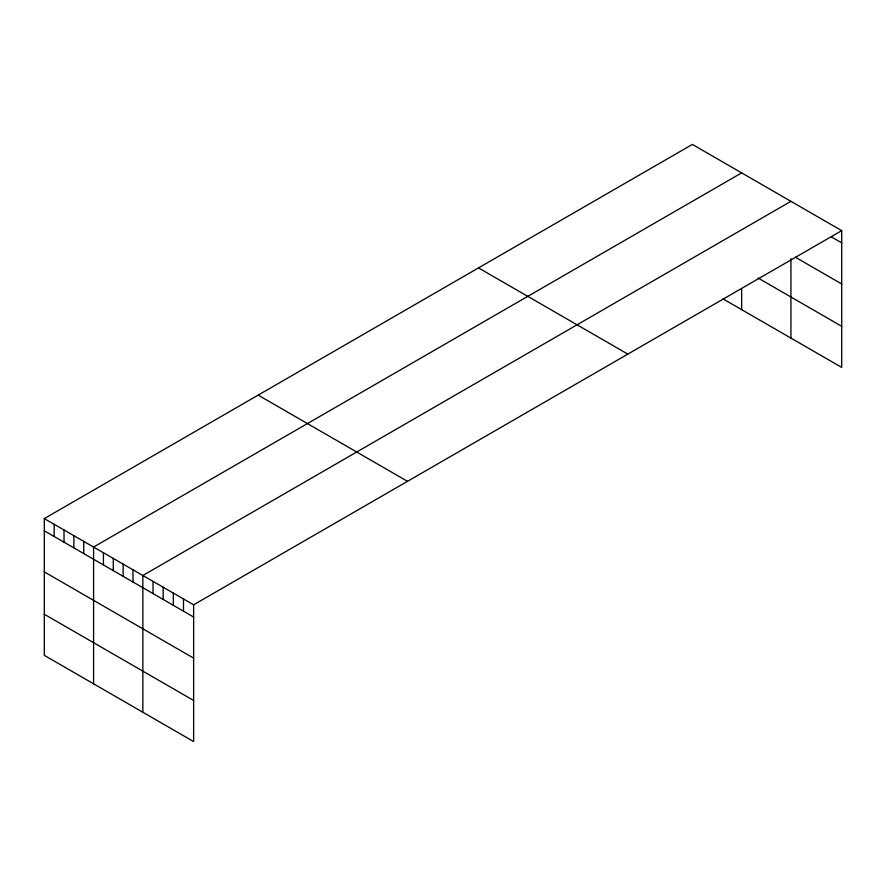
<?xml version="1.0" encoding="UTF-8"?>
<svg xmlns="http://www.w3.org/2000/svg" width="886" height="886" viewBox="0 0 886 886"><rect width="100%" height="100%" fill="white"/><g stroke="black" fill="none" stroke-linecap="round" stroke-linejoin="round"><path stroke-width="1.33" d="M841.7 230.648L193.635 604.806L193.635 741.571L44.3 655.352L44.3 518.598L692.365 144.429L841.7 230.648L841.7 367.402L723.031 298.892M741.648 172.881L93.584 547.039L93.584 683.804M790.932 201.332L142.856 575.49L142.856 712.255M831.544 236.994L841.7 242.853M795.44 257.25L841.7 283.963M758.073 278.027L841.7 326.303M478.506 267.904L627.842 354.123M258.158 395.123L407.494 481.331M44.3 518.598L193.635 604.806M44.3 530.803L193.635 617.021M44.3 571.902L193.635 658.121M44.3 614.253L193.635 700.461M790.932 258.612L790.932 338.098M741.648 289.091L741.648 309.646M183.48 598.947L183.48 611.152M173.324 593.077L173.324 605.293M163.168 587.219L163.168 599.423M153.012 581.36L153.012 593.565M133 569.809L133 582.013M123.143 564.116L123.143 576.321M113.286 558.424L113.286 570.628M103.429 552.731L103.429 564.947M83.727 541.357L83.727 553.562M73.87 535.665L73.87 547.869M64.013 529.972L64.013 542.177M54.157 524.279L54.157 536.495"/></g></svg>
